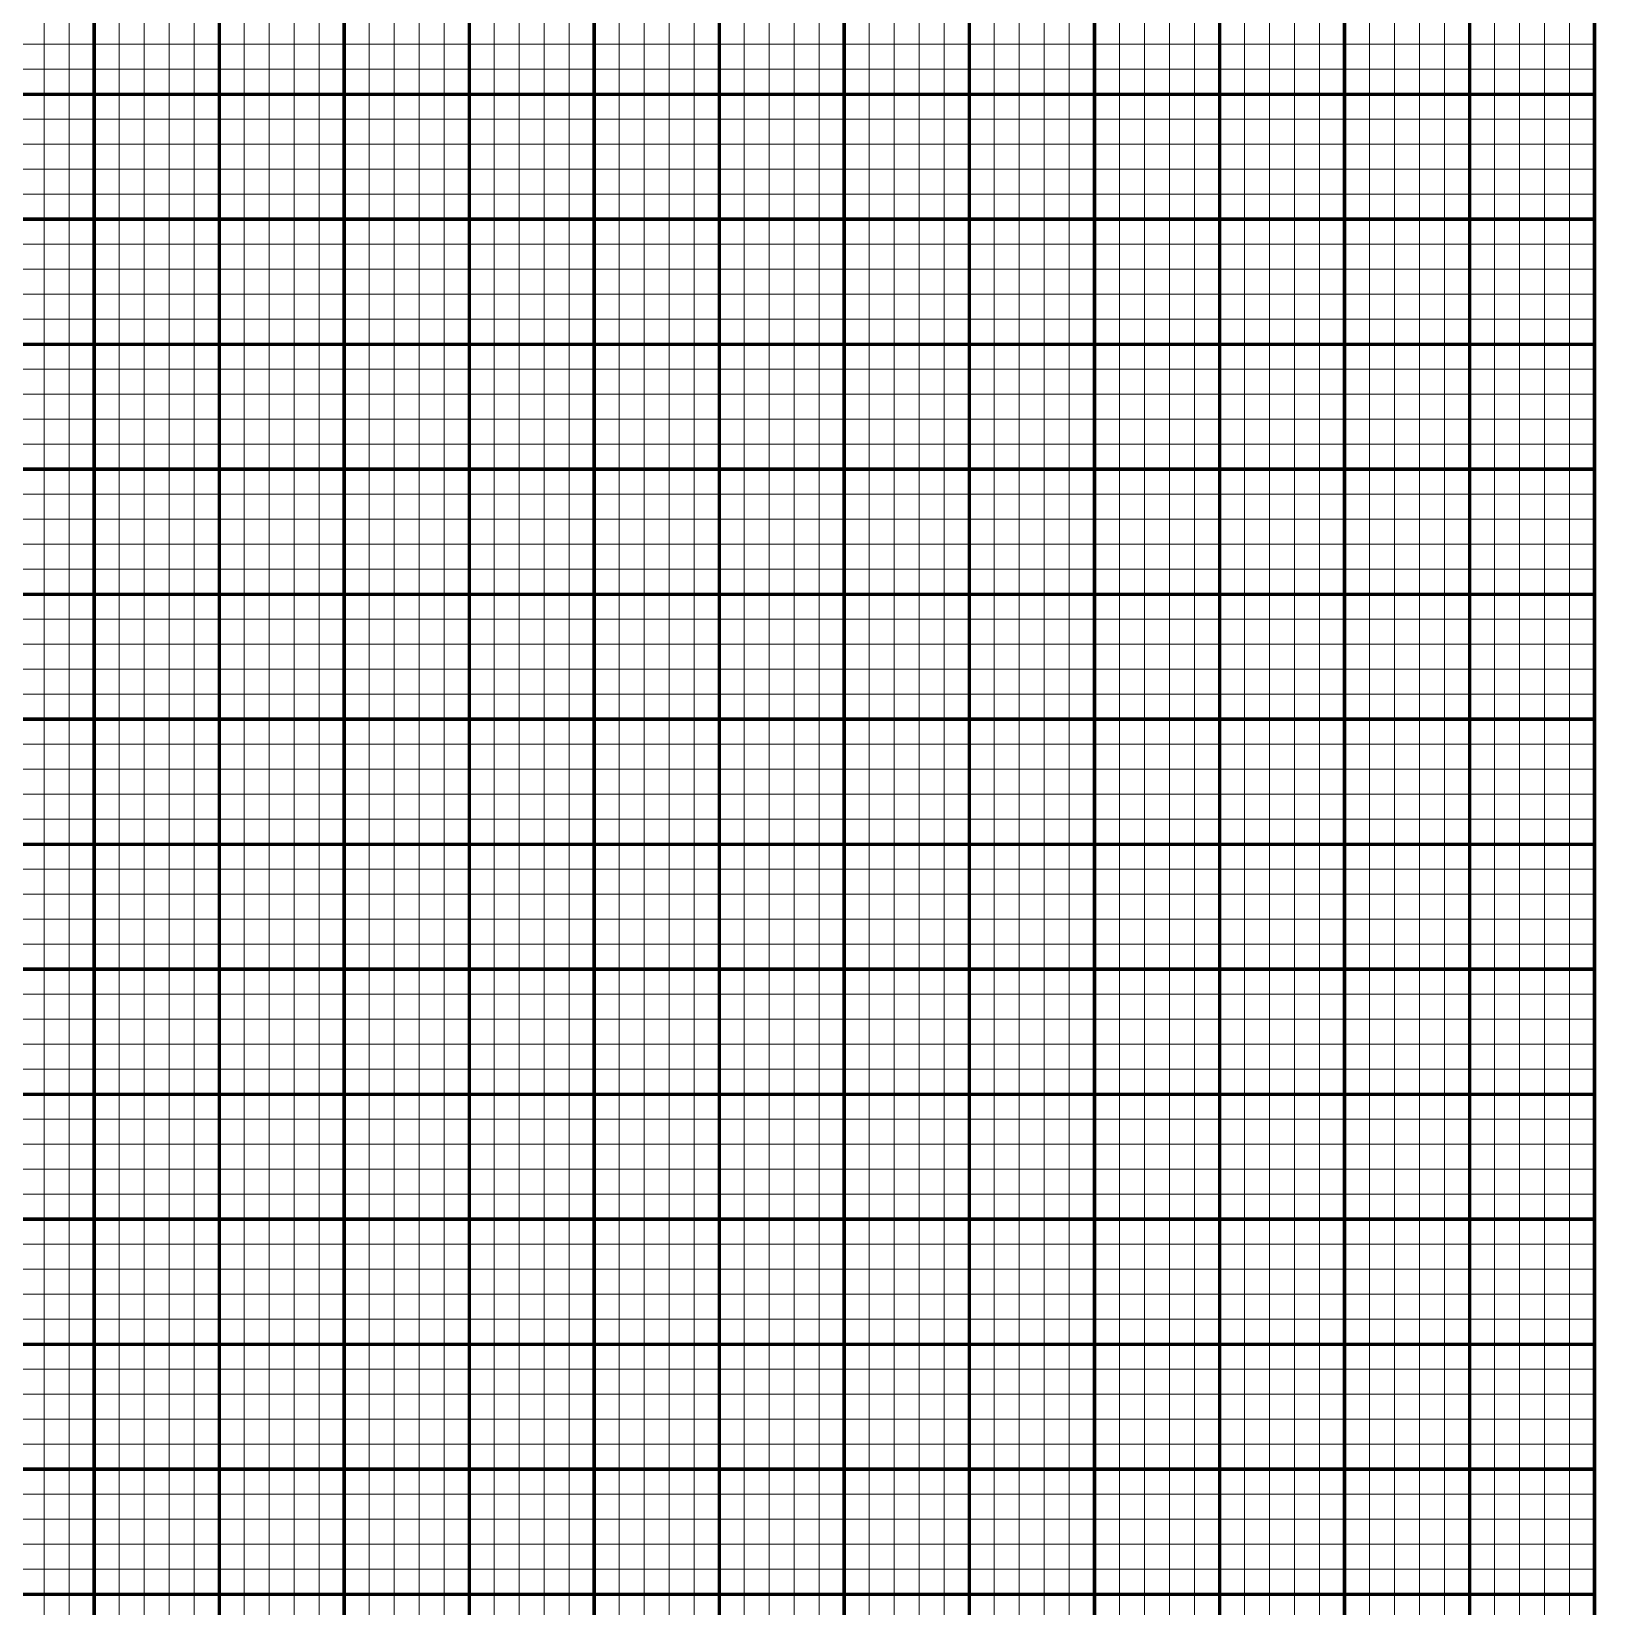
# Model space of a CAD drawing. Header units: millimetres. Extents: x -34 to 216, y -1 to 249.
# Drawn here: x 153.3 to 215.8, y 123.3 to 186.3 of the extents above; entities that cross this region are included whole.
import ezdxf

# ---------------------------------------------------------------- set-up
doc = ezdxf.new("R2010")
doc.units = ezdxf.units.MM
for name, pattern in [('K5LT_BASIC', [0]), ('K5LT_REINFORCED', [0]), ('K5LT_THIN', [0])]:
    doc.linetypes.add(name, pattern=pattern)

msp = doc.modelspace()

# ---------------------------------------------------------------- linework, layer by layer
at = {"color": 7, "linetype": 'K5LT_THIN', "lineweight": 18}
for p, q in [((153.771, 188.803), (153.771, 178.803)), ((154.771, 188.803), (154.771, 178.803)), ((156.771, 188.803), (156.771, 178.803)), ((157.771, 188.803), (157.771, 178.803)), ((158.771, 188.803), (158.771, 178.803)), ((159.771, 188.803), (159.771, 178.803)), ((161.771, 188.803), (161.771, 178.803)), ((162.771, 188.803), (162.771, 178.803)), ((163.771, 188.803), (163.771, 178.803)), ((164.771, 188.803), (164.771, 178.803)), ((166.771, 188.803), (166.771, 178.803)), ((167.771, 188.803), (167.771, 178.803)), ((168.771, 188.803), (168.771, 178.803)), ((169.771, 188.803), (169.771, 178.803)), ((171.771, 188.803), (171.771, 178.803)), ((172.771, 188.803), (172.771, 178.803)), ((173.771, 188.803), (173.771, 178.803)), ((174.771, 188.803), (174.771, 178.803)), ((176.771, 188.803), (176.771, 178.803)), ((177.771, 188.803), (177.771, 178.803)), ((178.771, 188.803), (178.771, 178.803)), ((179.771, 188.803), (179.771, 178.803)), ((181.771, 188.803), (181.771, 178.803)), ((182.771, 188.803), (182.771, 178.803)), ((183.771, 188.803), (183.771, 178.803)), ((184.771, 188.803), (184.771, 178.803)), ((186.771, 188.803), (186.771, 178.803)), ((187.771, 188.803), (187.771, 178.803)), ((188.771, 188.803), (188.771, 178.803)), ((189.771, 188.803), (189.771, 178.803)), ((191.771, 188.803), (191.771, 178.803)), ((192.771, 188.803), (192.771, 178.803)), ((193.771, 188.803), (193.771, 178.803)), ((194.771, 188.803), (194.771, 178.803)), ((196.771, 188.803), (196.771, 178.803)), ((197.771, 188.803), (197.771, 178.803)), ((198.771, 188.803), (198.771, 178.803)), ((199.771, 188.803), (199.771, 178.803)), ((201.771, 188.803), (201.771, 178.803)), ((202.771, 188.803), (202.771, 178.803)), ((203.771, 188.803), (203.771, 178.803)), ((204.771, 188.803), (204.771, 178.803)), ((206.771, 188.803), (206.771, 178.803)), ((207.771, 188.803), (207.771, 178.803)), ((208.771, 188.803), (208.771, 178.803)), ((209.771, 188.803), (209.771, 178.803)), ((211.771, 188.803), (211.771, 178.803)), ((212.771, 188.803), (212.771, 178.803)), ((213.771, 188.803), (213.771, 178.803)), ((214.771, 188.803), (214.771, 178.803)), ((145.771, 185.803), (155.771, 185.803)), ((155.771, 185.803), (165.771, 185.803)), ((165.771, 185.803), (175.771, 185.803)), ((175.771, 185.803), (185.771, 185.803)), ((185.771, 185.803), (195.771, 185.803)), ((195.771, 185.803), (205.771, 185.803)), ((205.771, 185.803), (215.771, 185.803)), ((145.771, 184.803), (155.771, 184.803)), ((155.771, 184.803), (165.771, 184.803)), ((165.771, 184.803), (175.771, 184.803)), ((175.771, 184.803), (185.771, 184.803)), ((185.771, 184.803), (195.771, 184.803)), ((195.771, 184.803), (205.771, 184.803)), ((205.771, 184.803), (215.771, 184.803)), ((145.771, 182.803), (155.771, 182.803)), ((155.771, 182.803), (165.771, 182.803)), ((165.771, 182.803), (175.771, 182.803)), ((175.771, 182.803), (185.771, 182.803)), ((185.771, 182.803), (195.771, 182.803)), ((195.771, 182.803), (205.771, 182.803)), ((205.771, 182.803), (215.771, 182.803)), ((145.771, 181.803), (155.771, 181.803)), ((155.771, 181.803), (165.771, 181.803)), ((165.771, 181.803), (175.771, 181.803)), ((175.771, 181.803), (185.771, 181.803)), ((185.771, 181.803), (195.771, 181.803)), ((195.771, 181.803), (205.771, 181.803)), ((205.771, 181.803), (215.771, 181.803)), ((145.771, 180.803), (155.771, 180.803)), ((155.771, 180.803), (165.771, 180.803)), ((165.771, 180.803), (175.771, 180.803)), ((175.771, 180.803), (185.771, 180.803)), ((185.771, 180.803), (195.771, 180.803)), ((195.771, 180.803), (205.771, 180.803)), ((205.771, 180.803), (215.771, 180.803)), ((145.771, 179.803), (155.771, 179.803)), ((155.771, 179.803), (165.771, 179.803)), ((165.771, 179.803), (175.771, 179.803)), ((175.771, 179.803), (185.771, 179.803)), ((185.771, 179.803), (195.771, 179.803)), ((195.771, 179.803), (205.771, 179.803)), ((205.771, 179.803), (215.771, 179.803)), ((153.771, 178.803), (153.771, 168.803)), ((154.771, 178.803), (154.771, 168.803)), ((156.771, 178.803), (156.771, 168.803)), ((157.771, 178.803), (157.771, 168.803)), ((158.771, 178.803), (158.771, 168.803)), ((159.771, 178.803), (159.771, 168.803)), ((161.771, 178.803), (161.771, 168.803)), ((162.771, 178.803), (162.771, 168.803)), ((163.771, 178.803), (163.771, 168.803)), ((164.771, 178.803), (164.771, 168.803)), ((166.771, 178.803), (166.771, 168.803)), ((167.771, 178.803), (167.771, 168.803)), ((168.771, 178.803), (168.771, 168.803)), ((169.771, 178.803), (169.771, 168.803)), ((171.771, 178.803), (171.771, 168.803)), ((172.771, 178.803), (172.771, 168.803)), ((173.771, 178.803), (173.771, 168.803)), ((174.771, 178.803), (174.771, 168.803)), ((176.771, 178.803), (176.771, 168.803)), ((177.771, 178.803), (177.771, 168.803)), ((178.771, 178.803), (178.771, 168.803)), ((179.771, 178.803), (179.771, 168.803)), ((181.771, 178.803), (181.771, 168.803)), ((182.771, 178.803), (182.771, 168.803)), ((183.771, 178.803), (183.771, 168.803)), ((184.771, 178.803), (184.771, 168.803)), ((186.771, 178.803), (186.771, 168.803)), ((187.771, 178.803), (187.771, 168.803)), ((188.771, 178.803), (188.771, 168.803)), ((189.771, 178.803), (189.771, 168.803)), ((191.771, 178.803), (191.771, 168.803)), ((192.771, 178.803), (192.771, 168.803)), ((193.771, 178.803), (193.771, 168.803)), ((194.771, 178.803), (194.771, 168.803)), ((196.771, 178.803), (196.771, 168.803)), ((197.771, 178.803), (197.771, 168.803)), ((198.771, 178.803), (198.771, 168.803)), ((199.771, 178.803), (199.771, 168.803)), ((201.771, 178.803), (201.771, 168.803)), ((202.771, 178.803), (202.771, 168.803)), ((203.771, 178.803), (203.771, 168.803)), ((204.771, 178.803), (204.771, 168.803)), ((206.771, 178.803), (206.771, 168.803)), ((207.771, 178.803), (207.771, 168.803)), ((208.771, 178.803), (208.771, 168.803)), ((209.771, 178.803), (209.771, 168.803)), ((211.771, 178.803), (211.771, 168.803)), ((212.771, 178.803), (212.771, 168.803)), ((213.771, 178.803), (213.771, 168.803)), ((214.771, 178.803), (214.771, 168.803)), ((145.771, 177.803), (155.771, 177.803)), ((155.771, 177.803), (165.771, 177.803)), ((165.771, 177.803), (175.771, 177.803)), ((175.771, 177.803), (185.771, 177.803)), ((185.771, 177.803), (195.771, 177.803)), ((195.771, 177.803), (205.771, 177.803)), ((205.771, 177.803), (215.771, 177.803)), ((145.771, 176.803), (155.771, 176.803)), ((155.771, 176.803), (165.771, 176.803)), ((165.771, 176.803), (175.771, 176.803)), ((175.771, 176.803), (185.771, 176.803)), ((185.771, 176.803), (195.771, 176.803)), ((195.771, 176.803), (205.771, 176.803)), ((205.771, 176.803), (215.771, 176.803)), ((145.771, 175.803), (155.771, 175.803)), ((155.771, 175.803), (165.771, 175.803)), ((165.771, 175.803), (175.771, 175.803)), ((175.771, 175.803), (185.771, 175.803)), ((185.771, 175.803), (195.771, 175.803)), ((195.771, 175.803), (205.771, 175.803)), ((205.771, 175.803), (215.771, 175.803)), ((145.771, 174.803), (155.771, 174.803)), ((155.771, 174.803), (165.771, 174.803)), ((165.771, 174.803), (175.771, 174.803)), ((175.771, 174.803), (185.771, 174.803)), ((185.771, 174.803), (195.771, 174.803)), ((195.771, 174.803), (205.771, 174.803)), ((205.771, 174.803), (215.771, 174.803)), ((145.771, 172.803), (155.771, 172.803)), ((155.771, 172.803), (165.771, 172.803)), ((165.771, 172.803), (175.771, 172.803)), ((175.771, 172.803), (185.771, 172.803)), ((185.771, 172.803), (195.771, 172.803)), ((195.771, 172.803), (205.771, 172.803)), ((205.771, 172.803), (215.771, 172.803)), ((145.771, 171.803), (155.771, 171.803)), ((155.771, 171.803), (165.771, 171.803)), ((165.771, 171.803), (175.771, 171.803)), ((175.771, 171.803), (185.771, 171.803)), ((185.771, 171.803), (195.771, 171.803)), ((195.771, 171.803), (205.771, 171.803)), ((205.771, 171.803), (215.771, 171.803)), ((145.771, 170.803), (155.771, 170.803)), ((155.771, 170.803), (165.771, 170.803)), ((165.771, 170.803), (175.771, 170.803)), ((175.771, 170.803), (185.771, 170.803)), ((185.771, 170.803), (195.771, 170.803)), ((195.771, 170.803), (205.771, 170.803)), ((205.771, 170.803), (215.771, 170.803)), ((145.771, 169.803), (155.771, 169.803)), ((155.771, 169.803), (165.771, 169.803)), ((165.771, 169.803), (175.771, 169.803)), ((175.771, 169.803), (185.771, 169.803)), ((185.771, 169.803), (195.771, 169.803)), ((195.771, 169.803), (205.771, 169.803)), ((205.771, 169.803), (215.771, 169.803)), ((153.771, 168.803), (153.771, 158.803)), ((154.771, 168.803), (154.771, 158.803)), ((156.771, 168.803), (156.771, 158.803)), ((157.771, 168.803), (157.771, 158.803)), ((158.771, 168.803), (158.771, 158.803)), ((159.771, 168.803), (159.771, 158.803)), ((161.771, 168.803), (161.771, 158.803)), ((162.771, 168.803), (162.771, 158.803)), ((163.771, 168.803), (163.771, 158.803)), ((164.771, 168.803), (164.771, 158.803)), ((166.771, 168.803), (166.771, 158.803)), ((167.771, 168.803), (167.771, 158.803)), ((168.771, 168.803), (168.771, 158.803)), ((169.771, 168.803), (169.771, 158.803)), ((171.771, 168.803), (171.771, 158.803)), ((172.771, 168.803), (172.771, 158.803)), ((173.771, 168.803), (173.771, 158.803)), ((174.771, 168.803), (174.771, 158.803)), ((176.771, 168.803), (176.771, 158.803)), ((177.771, 168.803), (177.771, 158.803)), ((178.771, 168.803), (178.771, 158.803)), ((179.771, 168.803), (179.771, 158.803)), ((181.771, 168.803), (181.771, 158.803)), ((182.771, 168.803), (182.771, 158.803)), ((183.771, 168.803), (183.771, 158.803)), ((184.771, 168.803), (184.771, 158.803)), ((186.771, 168.803), (186.771, 158.803)), ((187.771, 168.803), (187.771, 158.803)), ((188.771, 168.803), (188.771, 158.803)), ((189.771, 168.803), (189.771, 158.803)), ((191.771, 168.803), (191.771, 158.803)), ((192.771, 168.803), (192.771, 158.803)), ((193.771, 168.803), (193.771, 158.803)), ((194.771, 168.803), (194.771, 158.803)), ((196.771, 168.803), (196.771, 158.803)), ((197.771, 168.803), (197.771, 158.803)), ((198.771, 168.803), (198.771, 158.803)), ((199.771, 168.803), (199.771, 158.803)), ((201.771, 168.803), (201.771, 158.803)), ((202.771, 168.803), (202.771, 158.803)), ((203.771, 168.803), (203.771, 158.803)), ((204.771, 168.803), (204.771, 158.803)), ((206.771, 168.803), (206.771, 158.803)), ((207.771, 168.803), (207.771, 158.803)), ((208.771, 168.803), (208.771, 158.803)), ((209.771, 168.803), (209.771, 158.803)), ((211.771, 168.803), (211.771, 158.803)), ((212.771, 168.803), (212.771, 158.803)), ((213.771, 168.803), (213.771, 158.803)), ((214.771, 168.803), (214.771, 158.803)), ((145.771, 167.803), (155.771, 167.803)), ((155.771, 167.803), (165.771, 167.803)), ((165.771, 167.803), (175.771, 167.803)), ((175.771, 167.803), (185.771, 167.803)), ((185.771, 167.803), (195.771, 167.803)), ((195.771, 167.803), (205.771, 167.803)), ((205.771, 167.803), (215.771, 167.803)), ((145.771, 166.803), (155.771, 166.803)), ((155.771, 166.803), (165.771, 166.803)), ((165.771, 166.803), (175.771, 166.803)), ((175.771, 166.803), (185.771, 166.803)), ((185.771, 166.803), (195.771, 166.803)), ((195.771, 166.803), (205.771, 166.803)), ((205.771, 166.803), (215.771, 166.803)), ((145.771, 165.803), (155.771, 165.803)), ((155.771, 165.803), (165.771, 165.803)), ((165.771, 165.803), (175.771, 165.803)), ((175.771, 165.803), (185.771, 165.803)), ((185.771, 165.803), (195.771, 165.803)), ((195.771, 165.803), (205.771, 165.803)), ((205.771, 165.803), (215.771, 165.803)), ((145.771, 164.803), (155.771, 164.803)), ((155.771, 164.803), (165.771, 164.803)), ((165.771, 164.803), (175.771, 164.803)), ((175.771, 164.803), (185.771, 164.803)), ((185.771, 164.803), (195.771, 164.803)), ((195.771, 164.803), (205.771, 164.803)), ((205.771, 164.803), (215.771, 164.803)), ((145.771, 162.803), (155.771, 162.803)), ((155.771, 162.803), (165.771, 162.803)), ((165.771, 162.803), (175.771, 162.803)), ((175.771, 162.803), (185.771, 162.803)), ((185.771, 162.803), (195.771, 162.803)), ((195.771, 162.803), (205.771, 162.803)), ((205.771, 162.803), (215.771, 162.803)), ((145.771, 161.803), (155.771, 161.803)), ((155.771, 161.803), (165.771, 161.803)), ((165.771, 161.803), (175.771, 161.803)), ((175.771, 161.803), (185.771, 161.803)), ((185.771, 161.803), (195.771, 161.803)), ((195.771, 161.803), (205.771, 161.803)), ((205.771, 161.803), (215.771, 161.803)), ((145.771, 160.803), (155.771, 160.803)), ((155.771, 160.803), (165.771, 160.803)), ((165.771, 160.803), (175.771, 160.803)), ((175.771, 160.803), (185.771, 160.803)), ((185.771, 160.803), (195.771, 160.803)), ((195.771, 160.803), (205.771, 160.803)), ((205.771, 160.803), (215.771, 160.803)), ((145.771, 159.803), (155.771, 159.803)), ((155.771, 159.803), (165.771, 159.803)), ((165.771, 159.803), (175.771, 159.803)), ((175.771, 159.803), (185.771, 159.803)), ((185.771, 159.803), (195.771, 159.803)), ((195.771, 159.803), (205.771, 159.803)), ((205.771, 159.803), (215.771, 159.803)), ((153.771, 158.803), (153.771, 148.803)), ((154.771, 158.803), (154.771, 148.803)), ((156.771, 158.803), (156.771, 148.803)), ((157.771, 158.803), (157.771, 148.803)), ((158.771, 158.803), (158.771, 148.803)), ((159.771, 158.803), (159.771, 148.803)), ((161.771, 158.803), (161.771, 148.803)), ((162.771, 158.803), (162.771, 148.803)), ((163.771, 158.803), (163.771, 148.803)), ((164.771, 158.803), (164.771, 148.803)), ((166.771, 158.803), (166.771, 148.803)), ((167.771, 158.803), (167.771, 148.803)), ((168.771, 158.803), (168.771, 148.803)), ((169.771, 158.803), (169.771, 148.803)), ((171.771, 158.803), (171.771, 148.803)), ((172.771, 158.803), (172.771, 148.803)), ((173.771, 158.803), (173.771, 148.803)), ((174.771, 158.803), (174.771, 148.803)), ((176.771, 158.803), (176.771, 148.803)), ((177.771, 158.803), (177.771, 148.803)), ((178.771, 158.803), (178.771, 148.803)), ((179.771, 158.803), (179.771, 148.803)), ((181.771, 158.803), (181.771, 148.803)), ((182.771, 158.803), (182.771, 148.803)), ((183.771, 158.803), (183.771, 148.803)), ((184.771, 158.803), (184.771, 148.803)), ((186.771, 158.803), (186.771, 148.803)), ((187.771, 158.803), (187.771, 148.803)), ((188.771, 158.803), (188.771, 148.803)), ((189.771, 158.803), (189.771, 148.803)), ((191.771, 158.803), (191.771, 148.803)), ((192.771, 158.803), (192.771, 148.803)), ((193.771, 158.803), (193.771, 148.803)), ((194.771, 158.803), (194.771, 148.803)), ((196.771, 158.803), (196.771, 148.803)), ((197.771, 158.803), (197.771, 148.803)), ((198.771, 158.803), (198.771, 148.803)), ((199.771, 158.803), (199.771, 148.803)), ((201.771, 158.803), (201.771, 148.803)), ((202.771, 158.803), (202.771, 148.803)), ((203.771, 158.803), (203.771, 148.803)), ((204.771, 158.803), (204.771, 148.803)), ((206.771, 158.803), (206.771, 148.803)), ((207.771, 158.803), (207.771, 148.803)), ((208.771, 158.803), (208.771, 148.803)), ((209.771, 158.803), (209.771, 148.803)), ((211.771, 158.803), (211.771, 148.803)), ((212.771, 158.803), (212.771, 148.803)), ((213.771, 158.803), (213.771, 148.803)), ((214.771, 158.803), (214.771, 148.803)), ((145.771, 157.803), (155.771, 157.803)), ((155.771, 157.803), (165.771, 157.803)), ((165.771, 157.803), (175.771, 157.803)), ((175.771, 157.803), (185.771, 157.803)), ((185.771, 157.803), (195.771, 157.803)), ((195.771, 157.803), (205.771, 157.803)), ((205.771, 157.803), (215.771, 157.803)), ((145.771, 156.803), (155.771, 156.803)), ((155.771, 156.803), (165.771, 156.803)), ((165.771, 156.803), (175.771, 156.803)), ((175.771, 156.803), (185.771, 156.803)), ((185.771, 156.803), (195.771, 156.803)), ((195.771, 156.803), (205.771, 156.803)), ((205.771, 156.803), (215.771, 156.803)), ((145.771, 155.803), (155.771, 155.803)), ((155.771, 155.803), (165.771, 155.803)), ((165.771, 155.803), (175.771, 155.803)), ((175.771, 155.803), (185.771, 155.803)), ((185.771, 155.803), (195.771, 155.803)), ((195.771, 155.803), (205.771, 155.803)), ((205.771, 155.803), (215.771, 155.803)), ((145.771, 154.803), (155.771, 154.803)), ((155.771, 154.803), (165.771, 154.803)), ((165.771, 154.803), (175.771, 154.803)), ((175.771, 154.803), (185.771, 154.803)), ((185.771, 154.803), (195.771, 154.803)), ((195.771, 154.803), (205.771, 154.803)), ((205.771, 154.803), (215.771, 154.803)), ((145.771, 152.803), (155.771, 152.803)), ((155.771, 152.803), (165.771, 152.803)), ((165.771, 152.803), (175.771, 152.803)), ((175.771, 152.803), (185.771, 152.803)), ((185.771, 152.803), (195.771, 152.803)), ((195.771, 152.803), (205.771, 152.803)), ((205.771, 152.803), (215.771, 152.803)), ((145.771, 151.803), (155.771, 151.803)), ((155.771, 151.803), (165.771, 151.803)), ((165.771, 151.803), (175.771, 151.803)), ((175.771, 151.803), (185.771, 151.803)), ((185.771, 151.803), (195.771, 151.803)), ((195.771, 151.803), (205.771, 151.803)), ((205.771, 151.803), (215.771, 151.803)), ((145.771, 150.803), (155.771, 150.803)), ((155.771, 150.803), (165.771, 150.803)), ((165.771, 150.803), (175.771, 150.803)), ((175.771, 150.803), (185.771, 150.803)), ((185.771, 150.803), (195.771, 150.803)), ((195.771, 150.803), (205.771, 150.803)), ((205.771, 150.803), (215.771, 150.803)), ((145.771, 149.803), (155.771, 149.803)), ((155.771, 149.803), (165.771, 149.803)), ((165.771, 149.803), (175.771, 149.803)), ((175.771, 149.803), (185.771, 149.803)), ((185.771, 149.803), (195.771, 149.803)), ((195.771, 149.803), (205.771, 149.803)), ((205.771, 149.803), (215.771, 149.803)), ((153.771, 148.803), (153.771, 138.803)), ((154.771, 148.803), (154.771, 138.803)), ((156.771, 148.803), (156.771, 138.803)), ((157.771, 148.803), (157.771, 138.803)), ((158.771, 148.803), (158.771, 138.803)), ((159.771, 148.803), (159.771, 138.803)), ((161.771, 148.803), (161.771, 138.803)), ((162.771, 148.803), (162.771, 138.803)), ((163.771, 148.803), (163.771, 138.803)), ((164.771, 148.803), (164.771, 138.803)), ((166.771, 148.803), (166.771, 138.803)), ((167.771, 148.803), (167.771, 138.803)), ((168.771, 148.803), (168.771, 138.803)), ((169.771, 148.803), (169.771, 138.803)), ((171.771, 148.803), (171.771, 138.803)), ((172.771, 148.803), (172.771, 138.803)), ((173.771, 148.803), (173.771, 138.803)), ((174.771, 148.803), (174.771, 138.803)), ((176.771, 148.803), (176.771, 138.803)), ((177.771, 148.803), (177.771, 138.803)), ((178.771, 148.803), (178.771, 138.803)), ((179.771, 148.803), (179.771, 138.803)), ((181.771, 148.803), (181.771, 138.803)), ((182.771, 148.803), (182.771, 138.803)), ((183.771, 148.803), (183.771, 138.803)), ((184.771, 148.803), (184.771, 138.803)), ((186.771, 148.803), (186.771, 138.803)), ((187.771, 148.803), (187.771, 138.803)), ((188.771, 148.803), (188.771, 138.803)), ((189.771, 148.803), (189.771, 138.803)), ((191.771, 148.803), (191.771, 138.803)), ((192.771, 148.803), (192.771, 138.803)), ((193.771, 148.803), (193.771, 138.803)), ((194.771, 148.803), (194.771, 138.803)), ((196.771, 148.803), (196.771, 138.803)), ((197.771, 148.803), (197.771, 138.803)), ((198.771, 148.803), (198.771, 138.803)), ((199.771, 148.803), (199.771, 138.803)), ((201.771, 148.803), (201.771, 138.803)), ((202.771, 148.803), (202.771, 138.803)), ((203.771, 148.803), (203.771, 138.803)), ((204.771, 148.803), (204.771, 138.803)), ((206.771, 148.803), (206.771, 138.803)), ((207.771, 148.803), (207.771, 138.803)), ((208.771, 148.803), (208.771, 138.803)), ((209.771, 148.803), (209.771, 138.803)), ((211.771, 148.803), (211.771, 138.803)), ((212.771, 148.803), (212.771, 138.803)), ((213.771, 148.803), (213.771, 138.803)), ((214.771, 148.803), (214.771, 138.803)), ((145.771, 147.803), (155.771, 147.803)), ((155.771, 147.803), (165.771, 147.803)), ((165.771, 147.803), (175.771, 147.803)), ((175.771, 147.803), (185.771, 147.803)), ((185.771, 147.803), (195.771, 147.803)), ((195.771, 147.803), (205.771, 147.803)), ((205.771, 147.803), (215.771, 147.803)), ((145.771, 146.803), (155.771, 146.803)), ((155.771, 146.803), (165.771, 146.803)), ((165.771, 146.803), (175.771, 146.803)), ((175.771, 146.803), (185.771, 146.803)), ((185.771, 146.803), (195.771, 146.803)), ((195.771, 146.803), (205.771, 146.803)), ((205.771, 146.803), (215.771, 146.803)), ((145.771, 145.803), (155.771, 145.803)), ((155.771, 145.803), (165.771, 145.803)), ((165.771, 145.803), (175.771, 145.803)), ((175.771, 145.803), (185.771, 145.803)), ((185.771, 145.803), (195.771, 145.803)), ((195.771, 145.803), (205.771, 145.803)), ((205.771, 145.803), (215.771, 145.803)), ((145.771, 144.803), (155.771, 144.803)), ((155.771, 144.803), (165.771, 144.803)), ((165.771, 144.803), (175.771, 144.803)), ((175.771, 144.803), (185.771, 144.803)), ((185.771, 144.803), (195.771, 144.803)), ((195.771, 144.803), (205.771, 144.803)), ((205.771, 144.803), (215.771, 144.803)), ((145.771, 142.803), (155.771, 142.803)), ((155.771, 142.803), (165.771, 142.803)), ((165.771, 142.803), (175.771, 142.803)), ((175.771, 142.803), (185.771, 142.803)), ((185.771, 142.803), (195.771, 142.803)), ((195.771, 142.803), (205.771, 142.803)), ((205.771, 142.803), (215.771, 142.803)), ((145.771, 141.803), (155.771, 141.803)), ((155.771, 141.803), (165.771, 141.803)), ((165.771, 141.803), (175.771, 141.803)), ((175.771, 141.803), (185.771, 141.803)), ((185.771, 141.803), (195.771, 141.803)), ((195.771, 141.803), (205.771, 141.803)), ((205.771, 141.803), (215.771, 141.803)), ((145.771, 140.803), (155.771, 140.803)), ((155.771, 140.803), (165.771, 140.803)), ((165.771, 140.803), (175.771, 140.803)), ((175.771, 140.803), (185.771, 140.803)), ((185.771, 140.803), (195.771, 140.803)), ((195.771, 140.803), (205.771, 140.803)), ((205.771, 140.803), (215.771, 140.803)), ((145.771, 139.803), (155.771, 139.803)), ((155.771, 139.803), (165.771, 139.803)), ((165.771, 139.803), (175.771, 139.803)), ((175.771, 139.803), (185.771, 139.803)), ((185.771, 139.803), (195.771, 139.803)), ((195.771, 139.803), (205.771, 139.803)), ((205.771, 139.803), (215.771, 139.803)), ((153.771, 138.803), (153.771, 128.803)), ((154.771, 138.803), (154.771, 128.803)), ((156.771, 138.803), (156.771, 128.803)), ((157.771, 138.803), (157.771, 128.803)), ((158.771, 138.803), (158.771, 128.803)), ((159.771, 138.803), (159.771, 128.803)), ((161.771, 138.803), (161.771, 128.803)), ((162.771, 138.803), (162.771, 128.803)), ((163.771, 138.803), (163.771, 128.803)), ((164.771, 138.803), (164.771, 128.803)), ((166.771, 138.803), (166.771, 128.803)), ((167.771, 138.803), (167.771, 128.803)), ((168.771, 138.803), (168.771, 128.803)), ((169.771, 138.803), (169.771, 128.803)), ((171.771, 138.803), (171.771, 128.803)), ((172.771, 138.803), (172.771, 128.803)), ((173.771, 138.803), (173.771, 128.803)), ((174.771, 138.803), (174.771, 128.803)), ((176.771, 138.803), (176.771, 128.803)), ((177.771, 138.803), (177.771, 128.803)), ((178.771, 138.803), (178.771, 128.803)), ((179.771, 138.803), (179.771, 128.803)), ((181.771, 138.803), (181.771, 128.803)), ((182.771, 138.803), (182.771, 128.803)), ((183.771, 138.803), (183.771, 128.803)), ((184.771, 138.803), (184.771, 128.803)), ((186.771, 138.803), (186.771, 128.803)), ((187.771, 138.803), (187.771, 128.803)), ((188.771, 138.803), (188.771, 128.803)), ((189.771, 138.803), (189.771, 128.803)), ((191.771, 138.803), (191.771, 128.803)), ((192.771, 138.803), (192.771, 128.803)), ((193.771, 138.803), (193.771, 128.803)), ((194.771, 138.803), (194.771, 128.803)), ((196.771, 138.803), (196.771, 128.803)), ((197.771, 138.803), (197.771, 128.803)), ((198.771, 138.803), (198.771, 128.803)), ((199.771, 138.803), (199.771, 128.803)), ((201.771, 138.803), (201.771, 128.803)), ((202.771, 138.803), (202.771, 128.803)), ((203.771, 138.803), (203.771, 128.803)), ((204.771, 138.803), (204.771, 128.803)), ((206.771, 138.803), (206.771, 128.803)), ((207.771, 138.803), (207.771, 128.803)), ((208.771, 138.803), (208.771, 128.803)), ((209.771, 138.803), (209.771, 128.803)), ((211.771, 138.803), (211.771, 128.803)), ((212.771, 138.803), (212.771, 128.803)), ((213.771, 138.803), (213.771, 128.803)), ((214.771, 138.803), (214.771, 128.803)), ((145.771, 137.803), (155.771, 137.803)), ((155.771, 137.803), (165.771, 137.803)), ((165.771, 137.803), (175.771, 137.803)), ((175.771, 137.803), (185.771, 137.803)), ((185.771, 137.803), (195.771, 137.803)), ((195.771, 137.803), (205.771, 137.803)), ((205.771, 137.803), (215.771, 137.803)), ((145.771, 136.803), (155.771, 136.803)), ((155.771, 136.803), (165.771, 136.803)), ((165.771, 136.803), (175.771, 136.803)), ((175.771, 136.803), (185.771, 136.803)), ((185.771, 136.803), (195.771, 136.803)), ((195.771, 136.803), (205.771, 136.803)), ((205.771, 136.803), (215.771, 136.803)), ((145.771, 135.803), (155.771, 135.803)), ((155.771, 135.803), (165.771, 135.803)), ((165.771, 135.803), (175.771, 135.803)), ((175.771, 135.803), (185.771, 135.803)), ((185.771, 135.803), (195.771, 135.803)), ((195.771, 135.803), (205.771, 135.803)), ((205.771, 135.803), (215.771, 135.803)), ((145.771, 134.803), (155.771, 134.803)), ((155.771, 134.803), (165.771, 134.803)), ((165.771, 134.803), (175.771, 134.803)), ((175.771, 134.803), (185.771, 134.803)), ((185.771, 134.803), (195.771, 134.803)), ((195.771, 134.803), (205.771, 134.803)), ((205.771, 134.803), (215.771, 134.803)), ((145.771, 132.803), (155.771, 132.803)), ((155.771, 132.803), (165.771, 132.803)), ((165.771, 132.803), (175.771, 132.803)), ((175.771, 132.803), (185.771, 132.803)), ((185.771, 132.803), (195.771, 132.803)), ((195.771, 132.803), (205.771, 132.803)), ((205.771, 132.803), (215.771, 132.803)), ((145.771, 131.803), (155.771, 131.803)), ((155.771, 131.803), (165.771, 131.803)), ((165.771, 131.803), (175.771, 131.803)), ((175.771, 131.803), (185.771, 131.803)), ((185.771, 131.803), (195.771, 131.803)), ((195.771, 131.803), (205.771, 131.803)), ((205.771, 131.803), (215.771, 131.803)), ((145.771, 130.803), (155.771, 130.803)), ((155.771, 130.803), (165.771, 130.803)), ((165.771, 130.803), (175.771, 130.803)), ((175.771, 130.803), (185.771, 130.803)), ((185.771, 130.803), (195.771, 130.803)), ((195.771, 130.803), (205.771, 130.803)), ((205.771, 130.803), (215.771, 130.803)), ((145.771, 129.803), (155.771, 129.803)), ((155.771, 129.803), (165.771, 129.803)), ((165.771, 129.803), (175.771, 129.803)), ((175.771, 129.803), (185.771, 129.803)), ((185.771, 129.803), (195.771, 129.803)), ((195.771, 129.803), (205.771, 129.803)), ((205.771, 129.803), (215.771, 129.803)), ((153.771, 128.803), (153.771, 118.803)), ((154.771, 128.803), (154.771, 118.803)), ((156.771, 128.803), (156.771, 118.803)), ((157.771, 128.803), (157.771, 118.803)), ((158.771, 128.803), (158.771, 118.803)), ((159.771, 128.803), (159.771, 118.803)), ((161.771, 128.803), (161.771, 118.803)), ((162.771, 128.803), (162.771, 118.803)), ((163.771, 128.803), (163.771, 118.803)), ((164.771, 128.803), (164.771, 118.803)), ((166.771, 128.803), (166.771, 118.803)), ((167.771, 128.803), (167.771, 118.803)), ((168.771, 128.803), (168.771, 118.803)), ((169.771, 128.803), (169.771, 118.803)), ((171.771, 128.803), (171.771, 118.803)), ((172.771, 128.803), (172.771, 118.803)), ((173.771, 128.803), (173.771, 118.803)), ((174.771, 128.803), (174.771, 118.803)), ((176.771, 128.803), (176.771, 118.803)), ((177.771, 128.803), (177.771, 118.803)), ((178.771, 128.803), (178.771, 118.803)), ((179.771, 128.803), (179.771, 118.803)), ((181.771, 128.803), (181.771, 118.803)), ((182.771, 128.803), (182.771, 118.803)), ((183.771, 128.803), (183.771, 118.803)), ((184.771, 128.803), (184.771, 118.803)), ((186.771, 128.803), (186.771, 118.803)), ((187.771, 128.803), (187.771, 118.803)), ((188.771, 128.803), (188.771, 118.803)), ((189.771, 128.803), (189.771, 118.803)), ((191.771, 128.803), (191.771, 118.803)), ((192.771, 128.803), (192.771, 118.803)), ((193.771, 128.803), (193.771, 118.803)), ((194.771, 128.803), (194.771, 118.803)), ((196.771, 128.803), (196.771, 118.803)), ((197.771, 128.803), (197.771, 118.803)), ((198.771, 128.803), (198.771, 118.803)), ((199.771, 128.803), (199.771, 118.803)), ((201.771, 128.803), (201.771, 118.803)), ((202.771, 128.803), (202.771, 118.803)), ((203.771, 128.803), (203.771, 118.803)), ((204.771, 128.803), (204.771, 118.803)), ((206.771, 128.803), (206.771, 118.803)), ((207.771, 128.803), (207.771, 118.803)), ((208.771, 128.803), (208.771, 118.803)), ((209.771, 128.803), (209.771, 118.803)), ((211.771, 128.803), (211.771, 118.803)), ((212.771, 128.803), (212.771, 118.803)), ((213.771, 128.803), (213.771, 118.803)), ((214.771, 128.803), (214.771, 118.803)), ((145.771, 127.803), (155.771, 127.803)), ((155.771, 127.803), (165.771, 127.803)), ((165.771, 127.803), (175.771, 127.803)), ((175.771, 127.803), (185.771, 127.803)), ((185.771, 127.803), (195.771, 127.803)), ((195.771, 127.803), (205.771, 127.803)), ((205.771, 127.803), (215.771, 127.803)), ((145.771, 126.803), (155.771, 126.803)), ((155.771, 126.803), (165.771, 126.803)), ((165.771, 126.803), (175.771, 126.803)), ((175.771, 126.803), (185.771, 126.803)), ((185.771, 126.803), (195.771, 126.803)), ((195.771, 126.803), (205.771, 126.803)), ((205.771, 126.803), (215.771, 126.803)), ((145.771, 125.803), (155.771, 125.803)), ((155.771, 125.803), (165.771, 125.803)), ((165.771, 125.803), (175.771, 125.803)), ((175.771, 125.803), (185.771, 125.803)), ((185.771, 125.803), (195.771, 125.803)), ((195.771, 125.803), (205.771, 125.803)), ((205.771, 125.803), (215.771, 125.803)), ((145.771, 124.803), (155.771, 124.803)), ((155.771, 124.803), (165.771, 124.803)), ((165.771, 124.803), (175.771, 124.803)), ((175.771, 124.803), (185.771, 124.803)), ((185.771, 124.803), (195.771, 124.803)), ((195.771, 124.803), (205.771, 124.803)), ((205.771, 124.803), (215.771, 124.803))]:
    msp.add_line(p, q, dxfattribs=at)
at = {"color": 134, "linetype": 'K5LT_REINFORCED', "lineweight": 100, "true_color": 0x009696}
for p, q in [((155.771, 178.803), (155.771, 188.803)), ((155.771, 188.803), (155.771, 178.803)), ((165.771, 178.803), (165.771, 188.803)), ((165.771, 188.803), (165.771, 178.803)), ((175.771, 178.803), (175.771, 188.803)), ((175.771, 188.803), (175.771, 178.803)), ((185.771, 178.803), (185.771, 188.803)), ((185.771, 188.803), (185.771, 178.803)), ((195.771, 178.803), (195.771, 188.803)), ((195.771, 188.803), (195.771, 178.803)), ((205.771, 178.803), (205.771, 188.803)), ((205.771, 188.803), (205.771, 178.803)), ((215.771, 178.803), (215.771, 188.803)), ((145.771, 178.803), (155.771, 178.803)), ((145.771, 178.803), (155.771, 178.803)), ((155.771, 168.803), (155.771, 178.803)), ((155.771, 178.803), (165.771, 178.803)), ((155.771, 178.803), (155.771, 168.803)), ((155.771, 178.803), (165.771, 178.803)), ((165.771, 168.803), (165.771, 178.803)), ((165.771, 178.803), (175.771, 178.803)), ((165.771, 178.803), (165.771, 168.803)), ((165.771, 178.803), (175.771, 178.803)), ((175.771, 168.803), (175.771, 178.803)), ((175.771, 178.803), (185.771, 178.803)), ((175.771, 178.803), (175.771, 168.803)), ((175.771, 178.803), (185.771, 178.803)), ((185.771, 168.803), (185.771, 178.803)), ((185.771, 178.803), (195.771, 178.803)), ((185.771, 178.803), (185.771, 168.803)), ((185.771, 178.803), (195.771, 178.803)), ((195.771, 168.803), (195.771, 178.803)), ((195.771, 178.803), (205.771, 178.803)), ((195.771, 178.803), (195.771, 168.803)), ((195.771, 178.803), (205.771, 178.803)), ((205.771, 168.803), (205.771, 178.803)), ((205.771, 178.803), (215.771, 178.803)), ((205.771, 178.803), (205.771, 168.803)), ((205.771, 178.803), (215.771, 178.803)), ((215.771, 168.803), (215.771, 178.803)), ((145.771, 168.803), (155.771, 168.803)), ((145.771, 168.803), (155.771, 168.803)), ((155.771, 158.803), (155.771, 168.803)), ((155.771, 168.803), (165.771, 168.803)), ((155.771, 168.803), (155.771, 158.803)), ((155.771, 168.803), (165.771, 168.803)), ((165.771, 158.803), (165.771, 168.803)), ((165.771, 168.803), (175.771, 168.803)), ((165.771, 168.803), (165.771, 158.803)), ((165.771, 168.803), (175.771, 168.803)), ((175.771, 158.803), (175.771, 168.803)), ((175.771, 168.803), (185.771, 168.803)), ((175.771, 168.803), (175.771, 158.803)), ((175.771, 168.803), (185.771, 168.803)), ((185.771, 158.803), (185.771, 168.803)), ((185.771, 168.803), (195.771, 168.803)), ((185.771, 168.803), (185.771, 158.803)), ((185.771, 168.803), (195.771, 168.803)), ((195.771, 158.803), (195.771, 168.803)), ((195.771, 168.803), (205.771, 168.803)), ((195.771, 168.803), (195.771, 158.803)), ((195.771, 168.803), (205.771, 168.803)), ((205.771, 158.803), (205.771, 168.803)), ((205.771, 168.803), (215.771, 168.803)), ((205.771, 168.803), (205.771, 158.803)), ((205.771, 168.803), (215.771, 168.803)), ((215.771, 158.803), (215.771, 168.803)), ((145.771, 158.803), (155.771, 158.803)), ((145.771, 158.803), (155.771, 158.803)), ((155.771, 148.803), (155.771, 158.803)), ((155.771, 158.803), (165.771, 158.803)), ((155.771, 158.803), (155.771, 148.803)), ((155.771, 158.803), (165.771, 158.803)), ((165.771, 148.803), (165.771, 158.803)), ((165.771, 158.803), (175.771, 158.803)), ((165.771, 158.803), (165.771, 148.803)), ((165.771, 158.803), (175.771, 158.803)), ((175.771, 148.803), (175.771, 158.803)), ((175.771, 158.803), (185.771, 158.803)), ((175.771, 158.803), (175.771, 148.803)), ((175.771, 158.803), (185.771, 158.803)), ((185.771, 148.803), (185.771, 158.803)), ((185.771, 158.803), (195.771, 158.803)), ((185.771, 158.803), (185.771, 148.803)), ((185.771, 158.803), (195.771, 158.803)), ((195.771, 148.803), (195.771, 158.803)), ((195.771, 158.803), (205.771, 158.803)), ((195.771, 158.803), (195.771, 148.803)), ((195.771, 158.803), (205.771, 158.803)), ((205.771, 148.803), (205.771, 158.803)), ((205.771, 158.803), (215.771, 158.803)), ((205.771, 158.803), (205.771, 148.803)), ((205.771, 158.803), (215.771, 158.803)), ((215.771, 148.803), (215.771, 158.803)), ((145.771, 148.803), (155.771, 148.803)), ((145.771, 148.803), (155.771, 148.803)), ((155.771, 138.803), (155.771, 148.803)), ((155.771, 148.803), (165.771, 148.803)), ((155.771, 148.803), (155.771, 138.803)), ((155.771, 148.803), (165.771, 148.803)), ((165.771, 138.803), (165.771, 148.803)), ((165.771, 148.803), (175.771, 148.803)), ((165.771, 148.803), (165.771, 138.803)), ((165.771, 148.803), (175.771, 148.803)), ((175.771, 138.803), (175.771, 148.803)), ((175.771, 148.803), (185.771, 148.803)), ((175.771, 148.803), (175.771, 138.803)), ((175.771, 148.803), (185.771, 148.803)), ((185.771, 138.803), (185.771, 148.803)), ((185.771, 148.803), (195.771, 148.803)), ((185.771, 148.803), (185.771, 138.803)), ((185.771, 148.803), (195.771, 148.803)), ((195.771, 138.803), (195.771, 148.803)), ((195.771, 148.803), (205.771, 148.803)), ((195.771, 148.803), (195.771, 138.803)), ((195.771, 148.803), (205.771, 148.803)), ((205.771, 138.803), (205.771, 148.803)), ((205.771, 148.803), (215.771, 148.803)), ((205.771, 148.803), (205.771, 138.803)), ((205.771, 148.803), (215.771, 148.803)), ((215.771, 138.803), (215.771, 148.803)), ((145.771, 138.803), (155.771, 138.803)), ((145.771, 138.803), (155.771, 138.803)), ((155.771, 128.803), (155.771, 138.803)), ((155.771, 138.803), (165.771, 138.803)), ((155.771, 138.803), (155.771, 128.803)), ((155.771, 138.803), (165.771, 138.803)), ((165.771, 128.803), (165.771, 138.803)), ((165.771, 138.803), (175.771, 138.803)), ((165.771, 138.803), (165.771, 128.803)), ((165.771, 138.803), (175.771, 138.803)), ((175.771, 128.803), (175.771, 138.803)), ((175.771, 138.803), (185.771, 138.803)), ((175.771, 138.803), (175.771, 128.803)), ((175.771, 138.803), (185.771, 138.803)), ((185.771, 128.803), (185.771, 138.803)), ((185.771, 138.803), (195.771, 138.803)), ((185.771, 138.803), (185.771, 128.803)), ((185.771, 138.803), (195.771, 138.803)), ((195.771, 128.803), (195.771, 138.803)), ((195.771, 138.803), (205.771, 138.803)), ((195.771, 138.803), (195.771, 128.803)), ((195.771, 138.803), (205.771, 138.803)), ((205.771, 128.803), (205.771, 138.803)), ((205.771, 138.803), (215.771, 138.803)), ((205.771, 138.803), (205.771, 128.803)), ((205.771, 138.803), (215.771, 138.803)), ((215.771, 128.803), (215.771, 138.803)), ((145.771, 128.803), (155.771, 128.803)), ((145.771, 128.803), (155.771, 128.803)), ((155.771, 118.803), (155.771, 128.803)), ((155.771, 128.803), (165.771, 128.803)), ((155.771, 128.803), (155.771, 118.803)), ((155.771, 128.803), (165.771, 128.803)), ((165.771, 118.803), (165.771, 128.803)), ((165.771, 128.803), (175.771, 128.803)), ((165.771, 128.803), (165.771, 118.803)), ((165.771, 128.803), (175.771, 128.803)), ((175.771, 118.803), (175.771, 128.803)), ((175.771, 128.803), (185.771, 128.803)), ((175.771, 128.803), (175.771, 118.803)), ((175.771, 128.803), (185.771, 128.803)), ((185.771, 118.803), (185.771, 128.803)), ((185.771, 128.803), (195.771, 128.803)), ((185.771, 128.803), (185.771, 118.803)), ((185.771, 128.803), (195.771, 128.803)), ((195.771, 118.803), (195.771, 128.803)), ((195.771, 128.803), (205.771, 128.803)), ((195.771, 128.803), (195.771, 118.803)), ((195.771, 128.803), (205.771, 128.803)), ((205.771, 118.803), (205.771, 128.803)), ((205.771, 128.803), (215.771, 128.803)), ((205.771, 128.803), (205.771, 118.803)), ((205.771, 128.803), (215.771, 128.803)), ((215.771, 118.803), (215.771, 128.803))]:
    msp.add_line(p, q, dxfattribs=at)
at = {"color": 150, "linetype": 'K5LT_BASIC', "lineweight": 60, "true_color": 0x0080ff}
for p, q in [((160.771, 188.803), (160.771, 178.803)), ((170.771, 188.803), (170.771, 178.803)), ((180.771, 188.803), (180.771, 178.803)), ((190.771, 188.803), (190.771, 178.803)), ((200.771, 188.803), (200.771, 178.803)), ((210.771, 188.803), (210.771, 178.803)), ((145.771, 183.803), (155.771, 183.803)), ((155.771, 183.803), (165.771, 183.803)), ((165.771, 183.803), (175.771, 183.803)), ((175.771, 183.803), (185.771, 183.803)), ((185.771, 183.803), (195.771, 183.803)), ((195.771, 183.803), (205.771, 183.803)), ((205.771, 183.803), (215.771, 183.803)), ((160.771, 178.803), (160.771, 168.803)), ((170.771, 178.803), (170.771, 168.803)), ((180.771, 178.803), (180.771, 168.803)), ((190.771, 178.803), (190.771, 168.803)), ((200.771, 178.803), (200.771, 168.803)), ((210.771, 178.803), (210.771, 168.803)), ((145.771, 173.803), (155.771, 173.803)), ((155.771, 173.803), (165.771, 173.803)), ((165.771, 173.803), (175.771, 173.803)), ((175.771, 173.803), (185.771, 173.803)), ((185.771, 173.803), (195.771, 173.803)), ((195.771, 173.803), (205.771, 173.803)), ((205.771, 173.803), (215.771, 173.803)), ((160.771, 168.803), (160.771, 158.803)), ((170.771, 168.803), (170.771, 158.803)), ((180.771, 168.803), (180.771, 158.803)), ((190.771, 168.803), (190.771, 158.803)), ((200.771, 168.803), (200.771, 158.803)), ((210.771, 168.803), (210.771, 158.803)), ((145.771, 163.803), (155.771, 163.803)), ((155.771, 163.803), (165.771, 163.803)), ((165.771, 163.803), (175.771, 163.803)), ((175.771, 163.803), (185.771, 163.803)), ((185.771, 163.803), (195.771, 163.803)), ((195.771, 163.803), (205.771, 163.803)), ((205.771, 163.803), (215.771, 163.803)), ((160.771, 158.803), (160.771, 148.803)), ((170.771, 158.803), (170.771, 148.803)), ((180.771, 158.803), (180.771, 148.803)), ((190.771, 158.803), (190.771, 148.803)), ((200.771, 158.803), (200.771, 148.803)), ((210.771, 158.803), (210.771, 148.803)), ((145.771, 153.803), (155.771, 153.803)), ((155.771, 153.803), (165.771, 153.803)), ((165.771, 153.803), (175.771, 153.803)), ((175.771, 153.803), (185.771, 153.803)), ((185.771, 153.803), (195.771, 153.803)), ((195.771, 153.803), (205.771, 153.803)), ((205.771, 153.803), (215.771, 153.803)), ((160.771, 148.803), (160.771, 138.803)), ((170.771, 148.803), (170.771, 138.803)), ((180.771, 148.803), (180.771, 138.803)), ((190.771, 148.803), (190.771, 138.803)), ((200.771, 148.803), (200.771, 138.803)), ((210.771, 148.803), (210.771, 138.803)), ((145.771, 143.803), (155.771, 143.803)), ((155.771, 143.803), (165.771, 143.803)), ((165.771, 143.803), (175.771, 143.803)), ((175.771, 143.803), (185.771, 143.803)), ((185.771, 143.803), (195.771, 143.803)), ((195.771, 143.803), (205.771, 143.803)), ((205.771, 143.803), (215.771, 143.803)), ((160.771, 138.803), (160.771, 128.803)), ((170.771, 138.803), (170.771, 128.803)), ((180.771, 138.803), (180.771, 128.803)), ((190.771, 138.803), (190.771, 128.803)), ((200.771, 138.803), (200.771, 128.803)), ((210.771, 138.803), (210.771, 128.803)), ((145.771, 133.803), (155.771, 133.803)), ((155.771, 133.803), (165.771, 133.803)), ((165.771, 133.803), (175.771, 133.803)), ((175.771, 133.803), (185.771, 133.803)), ((185.771, 133.803), (195.771, 133.803)), ((195.771, 133.803), (205.771, 133.803)), ((205.771, 133.803), (215.771, 133.803)), ((160.771, 128.803), (160.771, 118.803)), ((170.771, 128.803), (170.771, 118.803)), ((180.771, 128.803), (180.771, 118.803)), ((190.771, 128.803), (190.771, 118.803)), ((200.771, 128.803), (200.771, 118.803)), ((210.771, 128.803), (210.771, 118.803)), ((145.771, 123.803), (155.771, 123.803)), ((155.771, 123.803), (165.771, 123.803)), ((165.771, 123.803), (175.771, 123.803)), ((175.771, 123.803), (185.771, 123.803)), ((185.771, 123.803), (195.771, 123.803)), ((195.771, 123.803), (205.771, 123.803)), ((205.771, 123.803), (215.771, 123.803))]:
    msp.add_line(p, q, dxfattribs=at)

doc.saveas('drawing.dxf')
